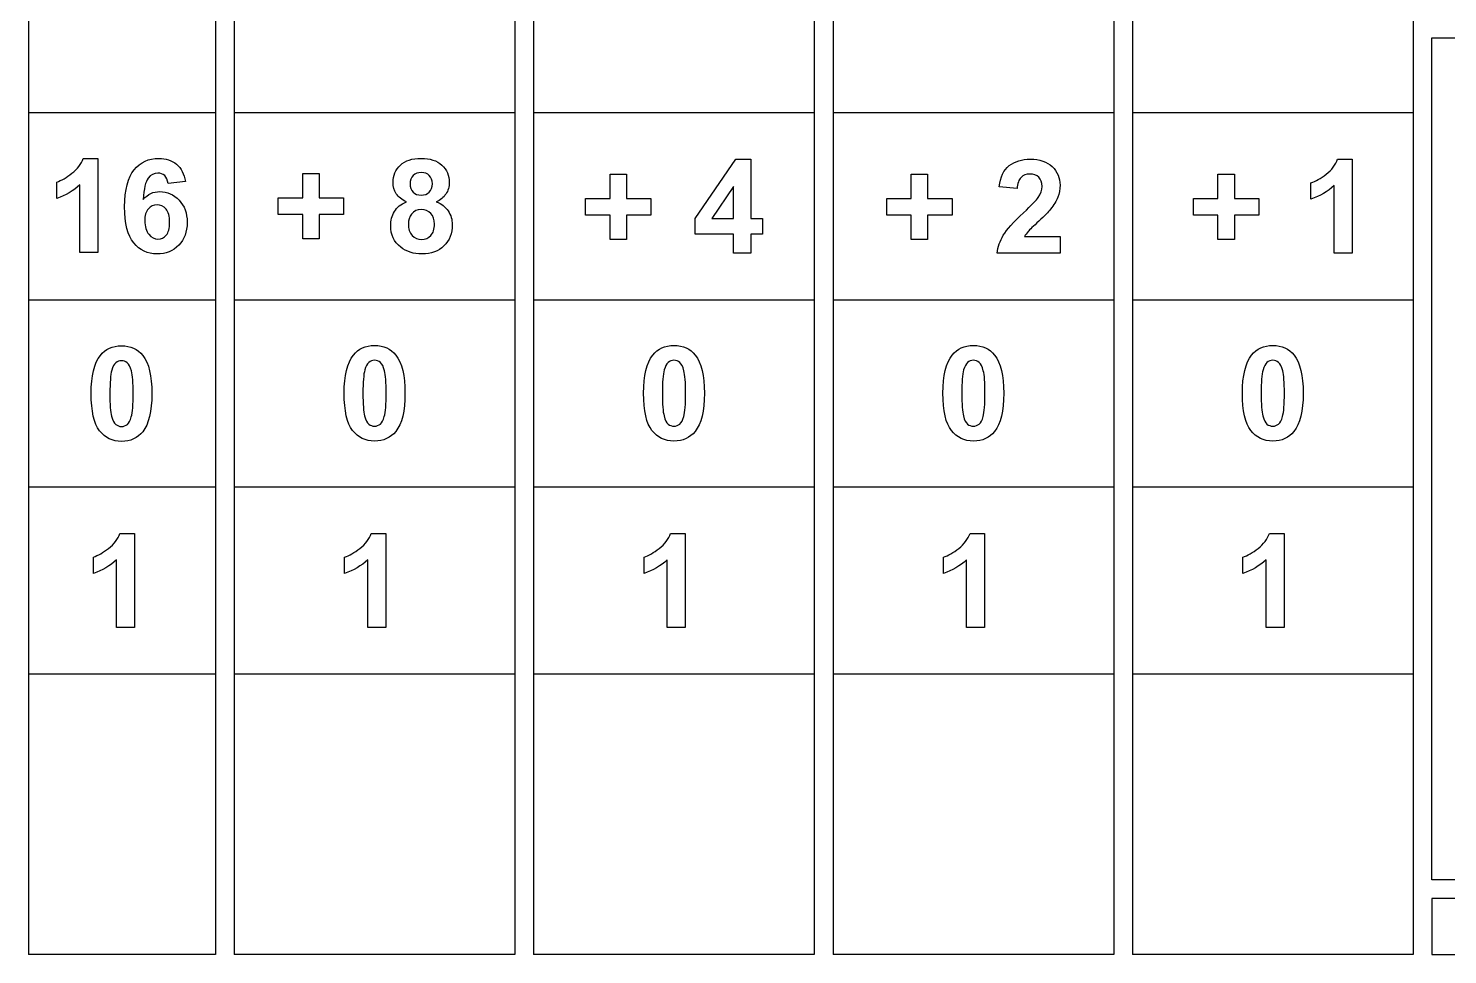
# Model space of a CAD drawing. Header units: millimetres. Extents: x -30 to 404, y 52 to 300.
# Drawn here: x -30 to 121.7, y 110 to 209 of the extents above; entities that cross this region are included whole.
import ezdxf

# ---------------------------------------------------------------- set-up
doc = ezdxf.new("R2010")
doc.units = ezdxf.units.MM
doc.layers.get('0').update_dxf_attribs({"lineweight": 25, "true_color": 0xffffff})
doc.layers.add('Gravure1', color=3, linetype='Continuous', lineweight=25, true_color=0x00ff00)

msp = doc.modelspace()

# ---------------------------------------------------------------- linework, layer by layer
for p, q in [((-30, 240), (-30, 110)), ((-10, 240), (-10, 110)), ((-8, 240), (-8, 110)), ((22, 240), (22, 110)), ((24, 240), (24, 110)), ((54, 240), (54, 110)), ((56, 240), (56, 110)), ((86, 240), (86, 110)), ((88, 240), (88, 110)), ((118, 240), (118, 110)), ((120, 208), (346, 208)), ((120, 118), (120, 208)), ((346, 118), (120, 118)), ((150, 116), (120, 116)), ((120, 116), (120, 110)), ((-10, 110), (-30, 110)), ((22, 110), (-8, 110)), ((54, 110), (24, 110)), ((86, 110), (56, 110)), ((118, 110), (88, 110)), ((120, 110), (123, 110))]:
    msp.add_line(p, q)
at = {"layer": 'Gravure1'}
for p, q in [((-30, 200), (-10, 200)), ((-8, 200), (22, 200)), ((24, 200), (54, 200)), ((56, 200), (86, 200)), ((88, 200), (118, 200)), ((-24.13, 195.11), (-22.57, 195.11)), ((-22.57, 195.11), (-22.57, 185.06)), ((41.26, 188.67), (45.6, 195.02)), ((45.6, 195.02), (47.21, 195.02)), ((47.21, 195.02), (47.21, 188.68)), ((109.92, 195.02), (111.48, 195.02)), ((111.48, 195.02), (111.48, 184.98)), ((-0.68, 190.9), (-0.68, 193.5)), ((-0.68, 193.5), (1.07, 193.5)), ((1.07, 193.5), (1.07, 190.9)), ((32.17, 190.81), (32.17, 193.41)), ((32.17, 193.41), (33.91, 193.41)), ((33.91, 193.41), (33.91, 190.81)), ((64.36, 190.81), (64.36, 193.41)), ((64.36, 193.41), (66.1, 193.41)), ((66.1, 193.41), (66.1, 190.81)), ((97.14, 190.81), (97.14, 193.41)), ((97.14, 193.41), (98.89, 193.41)), ((98.89, 193.41), (98.89, 190.81)), ((-26.97, 190.83), (-26.97, 192.57)), ((-24.49, 185.06), (-24.49, 192.29)), ((-13.22, 192.62), (-15.07, 192.41)), ((45.36, 192.09), (43.06, 188.68)), ((45.36, 188.68), (45.36, 192.09)), ((75.68, 191.87), (73.77, 192.06)), ((107.08, 190.75), (107.08, 192.49)), ((109.56, 184.98), (109.56, 192.2)), ((-3.3, 189.11), (-3.3, 190.9)), ((-3.3, 190.9), (-0.68, 190.9)), ((1.07, 190.9), (3.69, 190.9)), ((3.69, 190.9), (3.69, 189.11)), ((29.55, 189.02), (29.55, 190.81)), ((29.55, 190.81), (32.17, 190.81)), ((33.91, 190.81), (36.54, 190.81)), ((36.54, 190.81), (36.54, 189.02)), ((61.74, 189.02), (61.74, 190.81)), ((61.74, 190.81), (64.36, 190.81)), ((66.1, 190.81), (68.73, 190.81)), ((68.73, 190.81), (68.73, 189.02)), ((94.52, 189.02), (94.52, 190.81)), ((94.52, 190.81), (97.14, 190.81)), ((98.89, 190.81), (101.51, 190.81)), ((101.51, 190.81), (101.51, 189.02)), ((-0.68, 189.11), (-3.3, 189.11)), ((-0.68, 186.51), (-0.68, 189.11)), ((3.69, 189.11), (1.07, 189.11)), ((1.07, 189.11), (1.07, 186.51)), ((32.17, 189.02), (29.55, 189.02)), ((32.17, 186.42), (32.17, 189.02)), ((36.54, 189.02), (33.91, 189.02)), ((33.91, 189.02), (33.91, 186.42)), ((41.26, 186.99), (41.26, 188.67)), ((43.06, 188.68), (45.36, 188.68)), ((47.21, 188.68), (48.45, 188.68)), ((48.45, 188.68), (48.45, 186.99)), ((64.36, 189.02), (61.74, 189.02)), ((64.36, 186.42), (64.36, 189.02)), ((68.73, 189.02), (66.1, 189.02)), ((66.1, 189.02), (66.1, 186.42)), ((97.14, 189.02), (94.52, 189.02)), ((97.14, 186.42), (97.14, 189.02)), ((101.51, 189.02), (98.89, 189.02)), ((98.89, 189.02), (98.89, 186.42)), ((45.36, 186.99), (41.26, 186.99)), ((45.36, 184.98), (45.36, 186.99)), ((48.45, 186.99), (47.21, 186.99)), ((47.21, 186.99), (47.21, 184.98)), ((76.46, 186.76), (80.26, 186.76)), ((80.26, 186.76), (80.26, 184.98)), ((-22.57, 185.06), (-24.49, 185.06)), ((1.07, 186.51), (-0.68, 186.51)), ((33.91, 186.42), (32.17, 186.42)), ((66.1, 186.42), (64.36, 186.42)), ((98.89, 186.42), (97.14, 186.42)), ((47.21, 184.98), (45.36, 184.98)), ((80.26, 184.98), (73.54, 184.98)), ((111.48, 184.98), (109.56, 184.98)), ((-30, 180), (-10, 180)), ((-8, 180), (22, 180)), ((24, 180), (54, 180)), ((56, 180), (86, 180)), ((88, 180), (118, 180)), ((-30, 160), (-10, 160)), ((-8, 160), (22, 160)), ((24, 160), (54, 160)), ((56, 160), (86, 160)), ((88, 160), (118, 160)), ((-20.21, 155.02), (-18.65, 155.02)), ((-18.65, 155.02), (-18.65, 144.98)), ((6.64, 155.02), (8.2, 155.02)), ((8.2, 155.02), (8.2, 144.98)), ((38.64, 155.02), (40.2, 155.02)), ((40.2, 155.02), (40.2, 144.98)), ((70.64, 155.02), (72.2, 155.02)), ((72.2, 155.02), (72.2, 144.98)), ((102.64, 155.02), (104.2, 155.02)), ((104.2, 155.02), (104.2, 144.98)), ((-23.05, 150.75), (-23.05, 152.49)), ((-20.57, 144.98), (-20.57, 152.21)), ((3.8, 150.75), (3.8, 152.49)), ((6.28, 144.98), (6.28, 152.2)), ((35.8, 150.75), (35.8, 152.49)), ((38.28, 144.98), (38.28, 152.2)), ((67.8, 150.75), (67.8, 152.49)), ((70.28, 144.98), (70.28, 152.2)), ((99.8, 150.75), (99.8, 152.49)), ((102.28, 144.98), (102.28, 152.2)), ((-18.65, 144.98), (-20.57, 144.98)), ((8.2, 144.98), (6.28, 144.98)), ((40.2, 144.98), (38.28, 144.98)), ((72.2, 144.98), (70.28, 144.98)), ((104.2, 144.98), (102.28, 144.98)), ((-30, 140), (-10, 140)), ((-8, 140), (22, 140)), ((24, 140), (54, 140)), ((56, 140), (86, 140)), ((88, 140), (118, 140))]:
    msp.add_line(p, q, dxfattribs=at)
for points in [[(-25.34, 193.51), (-24.75, 193.96), (-24.35, 194.5), (-24.13, 195.11)], [(-18.69, 193.89), (-18.02, 194.7), (-17.14, 195.11), (-16.06, 195.11)], [(-16.06, 195.11), (-15.3, 195.11), (-14.67, 194.89), (-14.17, 194.47)], [(-14.17, 194.47), (-13.67, 194.04), (-13.35, 193.43), (-13.22, 192.62)], [(8.98, 192.53), (8.98, 193.28), (9.24, 193.89), (9.76, 194.38)], [(9.76, 194.38), (10.28, 194.87), (11.02, 195.11), (11.98, 195.11)], [(11.98, 195.11), (12.93, 195.11), (13.66, 194.87), (14.19, 194.38)], [(14.19, 194.38), (14.72, 193.89), (14.98, 193.28), (14.98, 192.53)], [(73.77, 192.06), (73.88, 193.11), (74.24, 193.87), (74.84, 194.33)], [(74.84, 194.33), (75.44, 194.79), (76.19, 195.02), (77.09, 195.02)], [(77.09, 195.02), (78.08, 195.02), (78.85, 194.75), (79.42, 194.22)], [(79.42, 194.22), (79.98, 193.69), (80.26, 193.03), (80.26, 192.24)], [(108.71, 193.42), (109.3, 193.88), (109.7, 194.41), (109.92, 195.02)], [(-26.97, 192.57), (-26.47, 192.74), (-25.92, 193.05), (-25.34, 193.51)], [(-19.71, 189.93), (-19.71, 191.76), (-19.37, 193.08), (-18.69, 193.89)], [(-17.2, 192.98), (-17.48, 192.62), (-17.65, 191.86), (-17.73, 190.71)], [(-16.17, 193.53), (-16.58, 193.53), (-16.92, 193.35), (-17.2, 192.98)], [(-15.43, 193.26), (-15.62, 193.44), (-15.87, 193.53), (-16.17, 193.53)], [(-15.07, 192.41), (-15.12, 192.79), (-15.24, 193.07), (-15.43, 193.26)], [(11.12, 193.26), (10.9, 193.04), (10.79, 192.75), (10.79, 192.39)], [(12, 193.59), (11.63, 193.59), (11.34, 193.48), (11.12, 193.26)], [(12.85, 193.26), (12.64, 193.48), (12.35, 193.59), (12, 193.59)], [(13.18, 192.4), (13.18, 192.76), (13.07, 193.05), (12.85, 193.26)], [(76.09, 193.07), (75.85, 192.83), (75.71, 192.43), (75.68, 191.87)], [(77.04, 193.43), (76.64, 193.43), (76.32, 193.31), (76.09, 193.07)], [(77.99, 193.09), (77.76, 193.32), (77.45, 193.43), (77.04, 193.43)], [(78.34, 192.1), (78.34, 192.53), (78.22, 192.86), (77.99, 193.09)], [(107.08, 192.49), (107.58, 192.65), (108.13, 192.96), (108.71, 193.42)], [(-24.49, 192.29), (-25.19, 191.63), (-26.02, 191.15), (-26.97, 190.83)], [(-17.73, 190.71), (-17.25, 191.28), (-16.65, 191.56), (-15.95, 191.56)], [(-15.95, 191.56), (-15.15, 191.56), (-14.46, 191.25), (-13.89, 190.64)], [(9.31, 191.33), (9.09, 191.69), (8.98, 192.09), (8.98, 192.53)], [(10.4, 190.46), (9.9, 190.67), (9.54, 190.96), (9.31, 191.33)], [(10.79, 192.39), (10.79, 192.01), (10.9, 191.71), (11.11, 191.5)], [(11.11, 191.5), (11.33, 191.29), (11.62, 191.18), (11.98, 191.18)], [(11.98, 191.18), (12.34, 191.18), (12.63, 191.29), (12.85, 191.5)], [(12.85, 191.5), (13.07, 191.72), (13.18, 192.02), (13.18, 192.4)], [(14.62, 191.29), (14.38, 190.93), (14.04, 190.65), (13.6, 190.46)], [(14.98, 192.53), (14.98, 192.07), (14.86, 191.65), (14.62, 191.29)], [(77.94, 190.93), (78.21, 191.32), (78.34, 191.71), (78.34, 192.1)], [(80.26, 192.24), (80.26, 191.79), (80.18, 191.36), (80.02, 190.95)], [(109.56, 192.2), (108.86, 191.55), (108.03, 191.06), (107.08, 190.75)], [(-18.74, 186.07), (-19.39, 186.85), (-19.71, 188.14), (-19.71, 189.93)], [(-17.18, 189.71), (-17.44, 189.42), (-17.56, 189), (-17.56, 188.43)], [(-16.25, 190.15), (-16.61, 190.15), (-16.93, 190), (-17.18, 189.71)], [(-15.29, 189.69), (-15.55, 189.99), (-15.86, 190.15), (-16.25, 190.15)], [(-14.91, 188.26), (-14.91, 188.91), (-15.04, 189.39), (-15.29, 189.69)], [(-13.89, 190.64), (-13.32, 190.03), (-13.03, 189.25), (-13.03, 188.28)], [(9.13, 189.42), (9.39, 189.87), (9.82, 190.22), (10.4, 190.46)], [(12, 189.64), (11.54, 189.64), (11.19, 189.48), (10.96, 189.16)], [(13.01, 189.22), (12.74, 189.5), (12.41, 189.64), (12, 189.64)], [(13.6, 190.46), (14.16, 190.24), (14.58, 189.92), (14.87, 189.49)], [(76.35, 189.29), (77.22, 190.1), (77.75, 190.64), (77.94, 190.93)], [(79.25, 189.67), (79.02, 189.38), (78.6, 188.95), (78, 188.4)], [(80.02, 190.95), (79.86, 190.54), (79.6, 190.12), (79.25, 189.67)], [(-17.56, 188.43), (-17.56, 187.81), (-17.42, 187.33), (-17.13, 186.99)], [(-15.26, 186.9), (-15.03, 187.18), (-14.91, 187.63), (-14.91, 188.26)], [(-13.03, 188.28), (-13.03, 187.26), (-13.33, 186.44), (-13.93, 185.82)], [(8.72, 187.93), (8.72, 188.47), (8.86, 188.96), (9.13, 189.42)], [(10.96, 189.16), (10.73, 188.84), (10.61, 188.49), (10.61, 188.11)], [(10.61, 188.11), (10.61, 187.58), (10.75, 187.17), (11.02, 186.88)], [(13.4, 188.09), (13.4, 188.56), (13.27, 188.93), (13.01, 189.22)], [(13.01, 186.86), (13.27, 187.14), (13.4, 187.55), (13.4, 188.09)], [(14.87, 189.49), (15.16, 189.06), (15.3, 188.57), (15.3, 188.01)], [(74.2, 186.89), (74.56, 187.5), (75.28, 188.29), (76.35, 189.29)], [(78, 188.4), (77.39, 187.84), (77.01, 187.47), (76.85, 187.29)], [(-17.13, 186.99), (-16.85, 186.65), (-16.52, 186.48), (-16.15, 186.48)], [(-16.15, 186.48), (-15.8, 186.48), (-15.5, 186.62), (-15.26, 186.9)], [(9.79, 185.61), (9.08, 186.17), (8.72, 186.94), (8.72, 187.93)], [(11.02, 186.88), (11.29, 186.58), (11.63, 186.43), (12.03, 186.43)], [(12.03, 186.43), (12.43, 186.43), (12.75, 186.57), (13.01, 186.86)], [(15.3, 188.01), (15.3, 187.08), (15.01, 186.33), (14.42, 185.76)], [(73.54, 184.98), (73.62, 185.65), (73.83, 186.29), (74.2, 186.89)], [(76.85, 187.29), (76.69, 187.11), (76.56, 186.93), (76.46, 186.76)], [(-16.25, 184.89), (-17.26, 184.89), (-18.09, 185.29), (-18.74, 186.07)], [(-13.93, 185.82), (-14.53, 185.2), (-15.3, 184.89), (-16.25, 184.89)], [(12.07, 184.89), (11.16, 184.89), (10.4, 185.13), (9.79, 185.61)], [(14.42, 185.76), (13.83, 185.18), (13.04, 184.89), (12.07, 184.89)], [(-22.31, 174.05), (-21.77, 174.73), (-21.01, 175.07), (-20.05, 175.07)], [(-20.05, 175.07), (-19.08, 175.07), (-18.32, 174.73), (-17.77, 174.04)], [(4.74, 174.08), (5.28, 174.76), (6.03, 175.11), (7, 175.11)], [(7, 175.11), (7.97, 175.11), (8.73, 174.76), (9.27, 174.07)], [(36.74, 174.08), (37.28, 174.76), (38.03, 175.11), (39, 175.11)], [(39, 175.11), (39.97, 175.11), (40.73, 174.76), (41.27, 174.07)], [(68.74, 174.08), (69.28, 174.76), (70.03, 175.11), (71, 175.11)], [(71, 175.11), (71.97, 175.11), (72.73, 174.76), (73.27, 174.07)], [(100.74, 174.08), (101.28, 174.76), (102.03, 175.11), (103, 175.11)], [(103, 175.11), (103.97, 175.11), (104.73, 174.76), (105.27, 174.07)], [(-23.29, 169.98), (-23.29, 171.87), (-22.97, 173.22), (-22.31, 174.05)], [(-20.67, 173.26), (-20.85, 173.11), (-20.99, 172.85), (-21.09, 172.47)], [(-20.05, 173.48), (-20.28, 173.48), (-20.48, 173.41), (-20.67, 173.26)], [(-19.43, 173.26), (-19.61, 173.41), (-19.81, 173.48), (-20.05, 173.48)], [(-18.98, 172.38), (-19.1, 172.82), (-19.25, 173.11), (-19.43, 173.26)], [(-17.77, 174.04), (-17.12, 173.22), (-16.8, 171.86), (-16.8, 169.96)], [(3.75, 170.02), (3.75, 171.9), (4.08, 173.25), (4.74, 174.08)], [(6.38, 173.29), (6.2, 173.15), (6.06, 172.88), (5.96, 172.5)], [(7, 173.52), (6.77, 173.52), (6.56, 173.44), (6.38, 173.29)], [(7.62, 173.29), (7.44, 173.44), (7.23, 173.52), (7, 173.52)], [(8.06, 172.41), (7.95, 172.85), (7.8, 173.15), (7.62, 173.29)], [(9.27, 174.07), (9.92, 173.25), (10.25, 171.89), (10.25, 170)], [(35.75, 170.02), (35.75, 171.9), (36.08, 173.25), (36.74, 174.08)], [(38.38, 173.29), (38.2, 173.15), (38.06, 172.88), (37.96, 172.5)], [(39, 173.52), (38.77, 173.52), (38.56, 173.44), (38.38, 173.29)], [(39.62, 173.29), (39.44, 173.44), (39.23, 173.52), (39, 173.52)], [(40.06, 172.41), (39.95, 172.85), (39.8, 173.15), (39.62, 173.29)], [(41.27, 174.07), (41.92, 173.25), (42.25, 171.89), (42.25, 170)], [(67.75, 170.02), (67.75, 171.9), (68.08, 173.25), (68.74, 174.08)], [(70.38, 173.29), (70.2, 173.15), (70.06, 172.88), (69.96, 172.5)], [(71, 173.52), (70.77, 173.52), (70.56, 173.44), (70.38, 173.29)], [(71.62, 173.29), (71.44, 173.44), (71.23, 173.52), (71, 173.52)], [(72.06, 172.41), (71.95, 172.85), (71.8, 173.15), (71.62, 173.29)], [(73.27, 174.07), (73.92, 173.25), (74.25, 171.89), (74.25, 170)], [(99.75, 170.02), (99.75, 171.9), (100.08, 173.25), (100.74, 174.08)], [(102.38, 173.29), (102.2, 173.15), (102.06, 172.88), (101.96, 172.5)], [(103, 173.52), (102.77, 173.52), (102.56, 173.44), (102.38, 173.29)], [(103.62, 173.29), (103.44, 173.44), (103.23, 173.52), (103, 173.52)], [(104.06, 172.41), (103.95, 172.85), (103.8, 173.15), (103.62, 173.29)], [(105.27, 174.07), (105.92, 173.25), (106.25, 171.89), (106.25, 170)], [(-21.09, 172.47), (-21.22, 171.97), (-21.29, 171.14), (-21.29, 169.96)], [(-18.8, 169.96), (-18.8, 171.14), (-18.86, 171.94), (-18.98, 172.38)], [(5.96, 172.5), (5.82, 172), (5.76, 171.17), (5.76, 170)], [(8.24, 170), (8.24, 171.17), (8.18, 171.98), (8.06, 172.41)], [(37.96, 172.5), (37.82, 172), (37.76, 171.17), (37.76, 170)], [(40.24, 170), (40.24, 171.17), (40.18, 171.98), (40.06, 172.41)], [(69.96, 172.5), (69.82, 172), (69.76, 171.17), (69.76, 170)], [(72.24, 170), (72.24, 171.17), (72.18, 171.98), (72.06, 172.41)], [(101.96, 172.5), (101.82, 172), (101.76, 171.17), (101.76, 170)], [(104.24, 170), (104.24, 171.17), (104.18, 171.98), (104.06, 172.41)], [(-22.4, 165.98), (-22.99, 166.73), (-23.29, 168.07), (-23.29, 169.98)], [(-21.29, 169.96), (-21.29, 168.79), (-21.23, 167.99), (-21.11, 167.55)], [(-19, 167.47), (-18.87, 167.96), (-18.8, 168.79), (-18.8, 169.96)], [(-16.8, 169.96), (-16.8, 168.07), (-17.13, 166.71), (-17.78, 165.89)], [(4.65, 166.02), (4.05, 166.76), (3.75, 168.1), (3.75, 170.02)], [(5.76, 170), (5.76, 168.82), (5.82, 168.02), (5.94, 167.58)], [(8.04, 167.5), (8.18, 167.99), (8.24, 168.82), (8.24, 170)], [(10.25, 170), (10.25, 168.1), (9.92, 166.74), (9.26, 165.92)], [(36.65, 166.02), (36.05, 166.76), (35.75, 168.1), (35.75, 170.02)], [(37.76, 170), (37.76, 168.82), (37.82, 168.02), (37.94, 167.58)], [(40.04, 167.5), (40.18, 167.99), (40.24, 168.82), (40.24, 170)], [(42.25, 170), (42.25, 168.1), (41.92, 166.74), (41.26, 165.92)], [(68.65, 166.02), (68.05, 166.76), (67.75, 168.1), (67.75, 170.02)], [(69.76, 170), (69.76, 168.82), (69.82, 168.02), (69.94, 167.58)], [(72.04, 167.5), (72.18, 167.99), (72.24, 168.82), (72.24, 170)], [(74.25, 170), (74.25, 168.1), (73.92, 166.74), (73.26, 165.92)], [(100.65, 166.02), (100.05, 166.76), (99.75, 168.1), (99.75, 170.02)], [(101.76, 170), (101.76, 168.82), (101.82, 168.02), (101.94, 167.58)], [(104.04, 167.5), (104.18, 167.99), (104.24, 168.82), (104.24, 170)], [(106.25, 170), (106.25, 168.1), (105.92, 166.74), (105.26, 165.92)], [(-21.11, 167.55), (-20.99, 167.11), (-20.84, 166.81), (-20.66, 166.67)], [(-19.42, 166.67), (-19.24, 166.82), (-19.1, 167.09), (-19, 167.47)], [(5.94, 167.58), (6.05, 167.14), (6.2, 166.85), (6.38, 166.7)], [(7.62, 166.71), (7.8, 166.85), (7.94, 167.12), (8.04, 167.5)], [(37.94, 167.58), (38.05, 167.14), (38.2, 166.85), (38.38, 166.7)], [(39.62, 166.71), (39.8, 166.85), (39.94, 167.12), (40.04, 167.5)], [(69.94, 167.58), (70.05, 167.14), (70.2, 166.85), (70.38, 166.7)], [(71.62, 166.71), (71.8, 166.85), (71.94, 167.12), (72.04, 167.5)], [(101.94, 167.58), (102.05, 167.14), (102.2, 166.85), (102.38, 166.7)], [(103.62, 166.71), (103.8, 166.85), (103.94, 167.12), (104.04, 167.5)], [(-20.05, 164.86), (-21.02, 164.86), (-21.8, 165.24), (-22.4, 165.98)], [(-20.66, 166.67), (-20.48, 166.52), (-20.28, 166.45), (-20.05, 166.45)], [(-20.05, 166.45), (-19.81, 166.45), (-19.61, 166.53), (-19.42, 166.67)], [(-17.78, 165.89), (-18.32, 165.2), (-19.08, 164.86), (-20.05, 164.86)], [(7, 164.89), (6.03, 164.89), (5.24, 165.27), (4.65, 166.02)], [(6.38, 166.7), (6.56, 166.56), (6.77, 166.48), (7, 166.48)], [(7, 166.48), (7.23, 166.48), (7.44, 166.56), (7.62, 166.71)], [(9.26, 165.92), (8.72, 165.24), (7.97, 164.89), (7, 164.89)], [(39, 164.89), (38.03, 164.89), (37.24, 165.27), (36.65, 166.02)], [(38.38, 166.7), (38.56, 166.56), (38.77, 166.48), (39, 166.48)], [(39, 166.48), (39.23, 166.48), (39.44, 166.56), (39.62, 166.71)], [(41.26, 165.92), (40.72, 165.24), (39.97, 164.89), (39, 164.89)], [(71, 164.89), (70.03, 164.89), (69.24, 165.27), (68.65, 166.02)], [(70.38, 166.7), (70.56, 166.56), (70.77, 166.48), (71, 166.48)], [(71, 166.48), (71.23, 166.48), (71.44, 166.56), (71.62, 166.71)], [(73.26, 165.92), (72.72, 165.24), (71.97, 164.89), (71, 164.89)], [(103, 164.89), (102.03, 164.89), (101.24, 165.27), (100.65, 166.02)], [(102.38, 166.7), (102.56, 166.56), (102.77, 166.48), (103, 166.48)], [(103, 166.48), (103.23, 166.48), (103.44, 166.56), (103.62, 166.71)], [(105.26, 165.92), (104.72, 165.24), (103.97, 164.89), (103, 164.89)], [(-21.42, 153.42), (-20.83, 153.88), (-20.43, 154.41), (-20.21, 155.02)], [(5.43, 153.42), (6.02, 153.88), (6.42, 154.41), (6.64, 155.02)], [(37.43, 153.42), (38.02, 153.88), (38.42, 154.41), (38.64, 155.02)], [(69.43, 153.42), (70.02, 153.88), (70.42, 154.41), (70.64, 155.02)], [(101.43, 153.42), (102.02, 153.88), (102.42, 154.41), (102.64, 155.02)], [(-23.05, 152.49), (-22.55, 152.66), (-22.01, 152.97), (-21.42, 153.42)], [(3.8, 152.49), (4.3, 152.65), (4.85, 152.96), (5.43, 153.42)], [(35.8, 152.49), (36.3, 152.65), (36.85, 152.96), (37.43, 153.42)], [(67.8, 152.49), (68.3, 152.65), (68.85, 152.96), (69.43, 153.42)], [(99.8, 152.49), (100.3, 152.65), (100.85, 152.96), (101.43, 153.42)], [(-20.57, 152.21), (-21.27, 151.55), (-22.1, 151.07), (-23.05, 150.75)], [(6.28, 152.2), (5.58, 151.55), (4.75, 151.06), (3.8, 150.75)], [(38.28, 152.2), (37.58, 151.55), (36.75, 151.06), (35.8, 150.75)], [(70.28, 152.2), (69.58, 151.55), (68.75, 151.06), (67.8, 150.75)], [(102.28, 152.2), (101.58, 151.55), (100.75, 151.06), (99.8, 150.75)]]:
    msp.add_open_spline(points, degree=3, dxfattribs=at)

doc.saveas('drawing.dxf')
